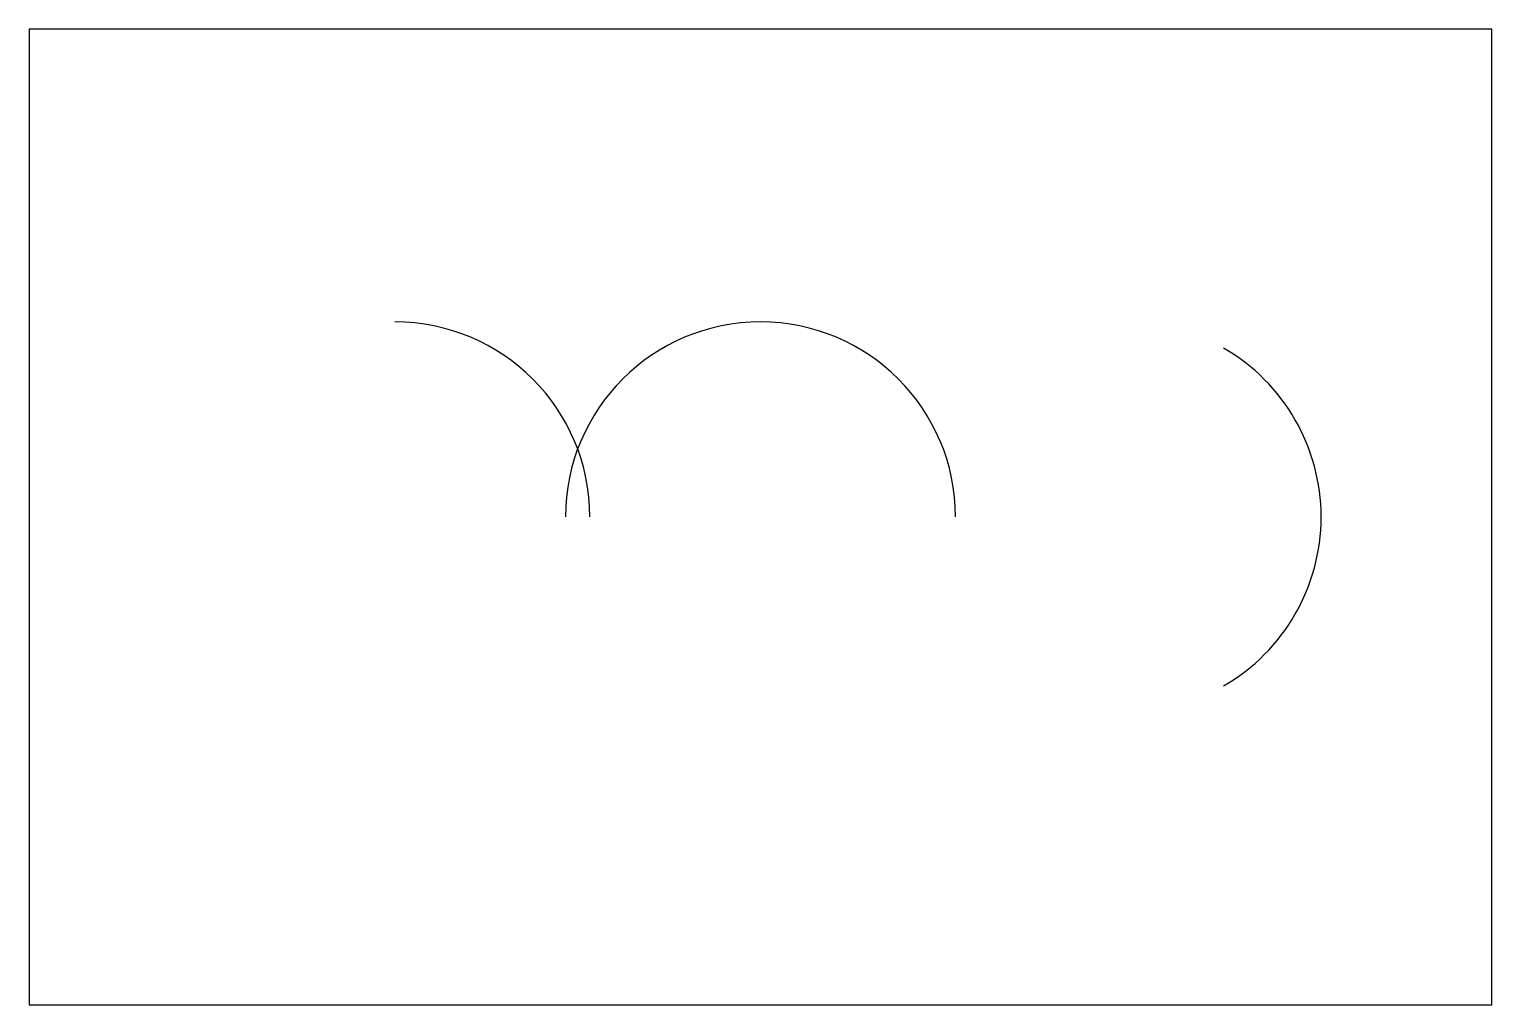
# Model space of a CAD drawing. Extents: x 0 to 60, y 0 to 40.
import ezdxf

# ---------------------------------------------------------------- set-up
doc = ezdxf.new("R2010")
doc.units = 0

msp = doc.modelspace()

# ---------------------------------------------------------------- linework, layer by layer
for p, q in [((60, 40), (0, 40)), ((0, 40), (0, 0)), ((60, 0), (60, 40)), ((0, 0), (60, 0))]:
    msp.add_line(p, q)
for centre, start, end in [((15, 20), 0, 90), ((30, 20), 0, 180), ((45, 20), 300, 60)]:
    msp.add_arc(centre, 8, start, end)

doc.saveas('drawing.dxf')
